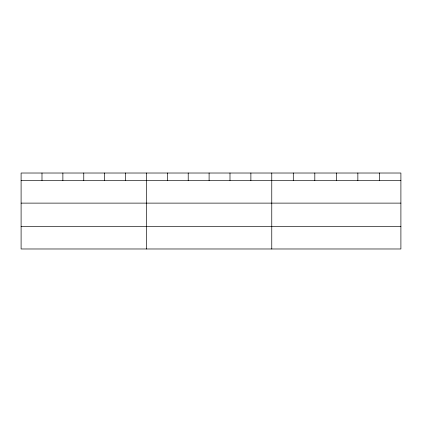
<?xml version="1.0" encoding="UTF-8"?>
<svg xmlns="http://www.w3.org/2000/svg" width="422" height="422" viewBox="0 0 422 422"><rect width="100%" height="100%" fill="white"/><g stroke="black" fill="none" stroke-linecap="round" stroke-linejoin="round"><path stroke-width="0.63" d="M400.9 203.119L400.9 173.02L21.1 173.02L21.1 248.98L400.9 248.98L400.9 203.119L21.1 203.119M21.1 180.532L400.9 180.532M21.1 226.392L400.9 226.392M379.378 173.02L379.378 180.532M357.856 173.02L357.856 180.532M336.334 173.02L336.334 180.532M314.812 173.02L314.812 180.532M293.29 173.02L293.29 180.532M271.768 173.02L271.768 248.98M250.879 173.02L250.879 180.532M229.99 173.02L229.99 180.532M209.101 173.02L209.101 180.532M188.212 173.02L188.212 180.532M167.323 173.02L167.323 180.532M146.434 173.02L146.434 248.98M125.545 173.02L125.545 180.532M104.656 173.02L104.656 180.532M83.767 173.02L83.767 180.532M62.878 173.02L62.878 180.532M41.989 173.02L41.989 180.532"/></g></svg>
